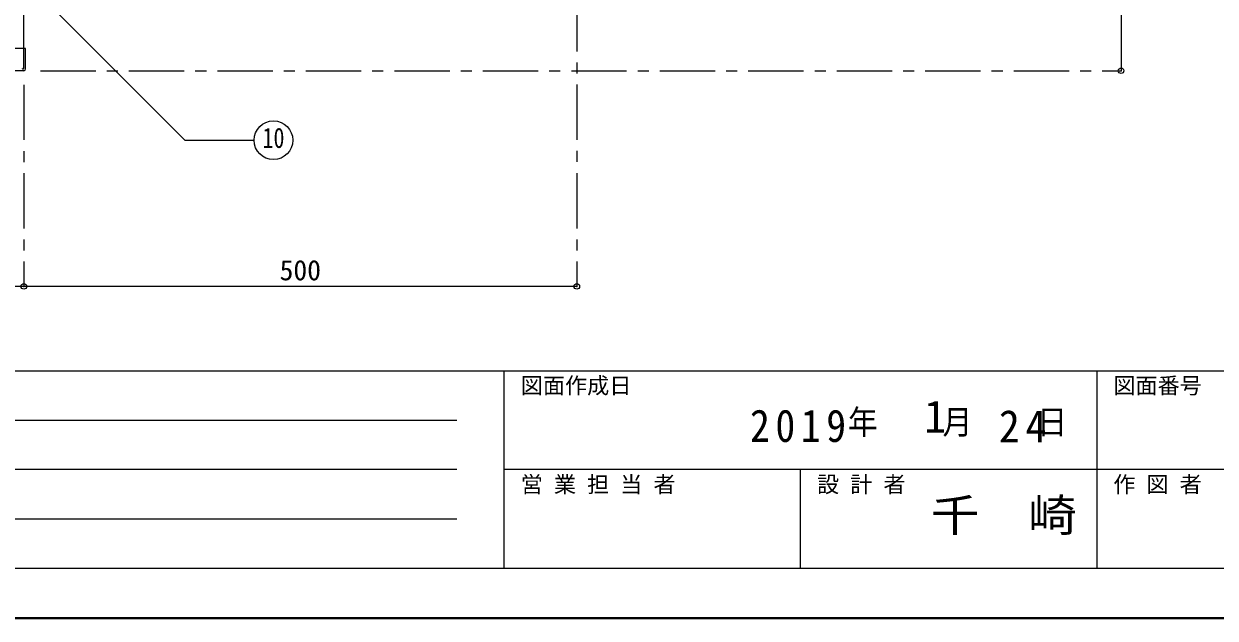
# Model space of a CAD drawing. Units: millimetres at full size, sheet at 1:10; details may follow other scales. Extents: x -2114 to 1936, y -1399 to 1411.
# Drawn here: x -579 to 498, y -1399 to -861 of the extents above; entities that cross this region are included whole.
import ezdxf
from ezdxf.enums import TextEntityAlignment as Align

# ---------------------------------------------------------------- set-up
doc = ezdxf.new("R2010")
doc.units = ezdxf.units.MM
doc.header["$LTSCALE"] = 10
doc.header["$PDMODE"] = 32
doc.header["$PDSIZE"] = 5
doc.linetypes.add('CHAIN1', pattern=[8, 5, -1, 1, -1])
doc.linetypes.add('DASHED1', pattern=[1.8, 1.2, -0.6])
doc.layers.add('0-0_ﾚｲﾔ1', color=4, linetype='Continuous', lineweight=9)
doc.styles.add('ＭＳ ゴシック', font='')
doc.styles.get('ＭＳ ゴシック').set_extended_font_data('MS Gothic')

msp = doc.modelspace()

# ---------------------------------------------------------------- linework, layer by layer
at = {"layer": '0-0_ﾚｲﾔ1'}
for p, q in [((413.08, -293.64), (413.08, -903.64)), ((-578.92, -1098.64), (-1588.92, -1098.64)), ((-78.92, -1098.64), (-578.92, -1098.64))]:
    msp.add_line(p, q, dxfattribs=at)
at = {"layer": '0-0_ﾚｲﾔ1', "color": 5, "lineweight": 25}
for p, q in [((-578.92, -901.24), (-578.92, -711.14)), ((-577.32, -883.64), (-578.92, -883.64)), ((-577.32, -902.04), (-577.32, -883.64)), ((-578.92, -903.64), (-1588.92, -903.64))]:
    msp.add_line(p, q, dxfattribs=at)
at = {"layer": '0-0_ﾚｲﾔ1', "linetype": 'CHAIN1'}
for p, q in [((-78.92, -756.14), (-78.92, -1098.64)), ((-563.92, -903.64), (413.08, -903.64)), ((-578.92, -916.24), (-578.92, -1098.64))]:
    msp.add_line(p, q, dxfattribs=at)
at = {"layer": '0-0_ﾚｲﾔ1', "linetype": 'DASHED1'}
msp.add_line((-578.92, -883.64), (-1588.92, -883.64), dxfattribs=at)
at = {"layer": '0-0_ﾚｲﾔ1', "color": 6, "lineweight": 25}
for p, q in [((-2068.92, -1175.06), (1891.08, -1175.06)), ((-144.64, -1353.64), (-144.64, -1175.06)), ((391.08, -1175.06), (391.08, -1353.64)), ((-1116.06, -1219.71), (-187.49, -1219.71)), ((-187.49, -1264.35), (-1116.06, -1264.35)), ((1891.08, -1264.35), (-144.64, -1264.35)), ((123.22, -1353.64), (123.22, -1264.35)), ((-187.49, -1308.99), (-1116.06, -1308.99)), ((1891.08, -1353.64), (-2068.92, -1353.64))]:
    msp.add_line(p, q, dxfattribs=at)
at = {"layer": '0-0_ﾚｲﾔ1', "color": 1, "lineweight": 40}
msp.add_line((1936.08, -1398.64), (-2113.92, -1398.64), dxfattribs=at)
at = {"layer": '0-0_ﾚｲﾔ1', "color": 7, "lineweight": 18}
msp.add_lwpolyline([(-724.94, -674.8), (-433.28, -966.46), (-370.72, -966.46)], dxfattribs=at)
msp.add_circle((-353.22, -966.46), 17.5, dxfattribs=at)
at = {"layer": '0-0_ﾚｲﾔ1', "color": 5, "lineweight": 25}
for centre, radius in [((-580.52, -900.44), 1.6), ((-579.72, -901.24), 0.8), ((-578.92, -902.04), 1.6)]:
    msp.add_arc(centre, radius, 270, 0, dxfattribs=at)
at = {"layer": '0-0_ﾚｲﾔ1', "color": 1}
for p in [(413.08, -903.64), (-578.92, -1098.64), (-78.92, -1098.64)]:
    msp.add_point(p, dxfattribs=at)

# ---------------------------------------------------------------- texts
at = {"layer": '0-0_ﾚｲﾔ1', "color": 7, "style": 'ＭＳ ゴシック'}
for s, height, width, p in [('10', 18.33, 0.8, (-363.22, -978.96)), ('千\u3000崎', 29.33, 1.1, (241.08, -1328.99))]:
    msp.add_text(s, height=height, dxfattribs=dict(at, width=width)).set_placement(p, align=Align.BOTTOM_LEFT)
for s, height, p in [('500', 18.33, (-347.67, -1098.64)), ('図面作成日', 14.66, (-129.64, -1200.06)), ('図面番号', 14.66, (406.08, -1200.06)), ('1', 29.33, (235.08, -1239.71)), ('営 業 担 当 者', 14.66, (-129.64, -1289.35)), ('設 計 者', 14.66, (138.22, -1289.35)), ('作 図 者', 14.66, (406.08, -1289.35))]:
    msp.add_text(s, height=height, dxfattribs=at).set_placement(p, align=Align.BOTTOM_LEFT)
at = {"layer": '0-0_ﾚｲﾔ1', "color": 7, "attachment_point": 7, "style": 'ＭＳ ゴシック'}
for s, insert, char_height in [('\\T1.28;\\W0.9;2019', (77.58, -1239.71), 29.33), ('\\T1.27;\\W0.9;年\\~\\~\\~月\\~\\~\\~日', (166.08, -1234.71), 21.99), ('\\T1.27;\\W0.95;24', (302.58, -1239.71), 29.33)]:
    msp.add_mtext(s, dxfattribs=dict(at, insert=insert, char_height=char_height))

doc.saveas('drawing.dxf')
